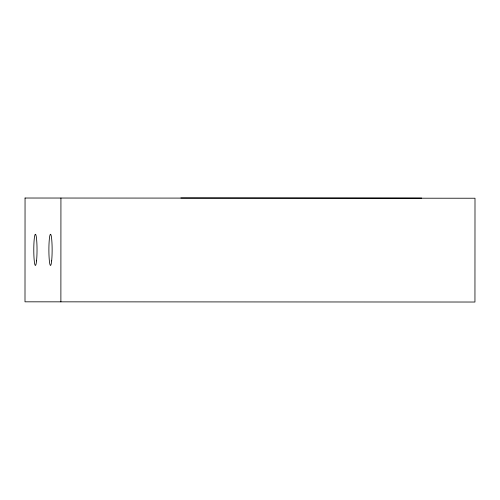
<?xml version="1.0" encoding="UTF-8"?>
<svg xmlns="http://www.w3.org/2000/svg" width="500" height="500" viewBox="0 0 500 500"><rect width="100%" height="100%" fill="white"/><g stroke="black" fill="none" stroke-linecap="round" stroke-linejoin="round"><path stroke-width="0.75" d="M60.881 301.844L60.931 198.044M180.863 197.969L421.7 198.081M25.05 198.025L25 301.825L474.95 302.031L475 198.231L25.05 198.025M51.656 260.894A15.588 1.619 -90 0 0 50.944 234.812A15.588 1.619 -90 0 0 48.95 253.906A15.588 1.619 -90 0 0 51.656 260.894M36.55 260.887A15.588 1.619 -90 0 0 35.838 234.806A15.588 1.619 -90 0 0 33.844 253.9A15.588 1.619 -90 0 0 36.55 260.887"/></g></svg>
